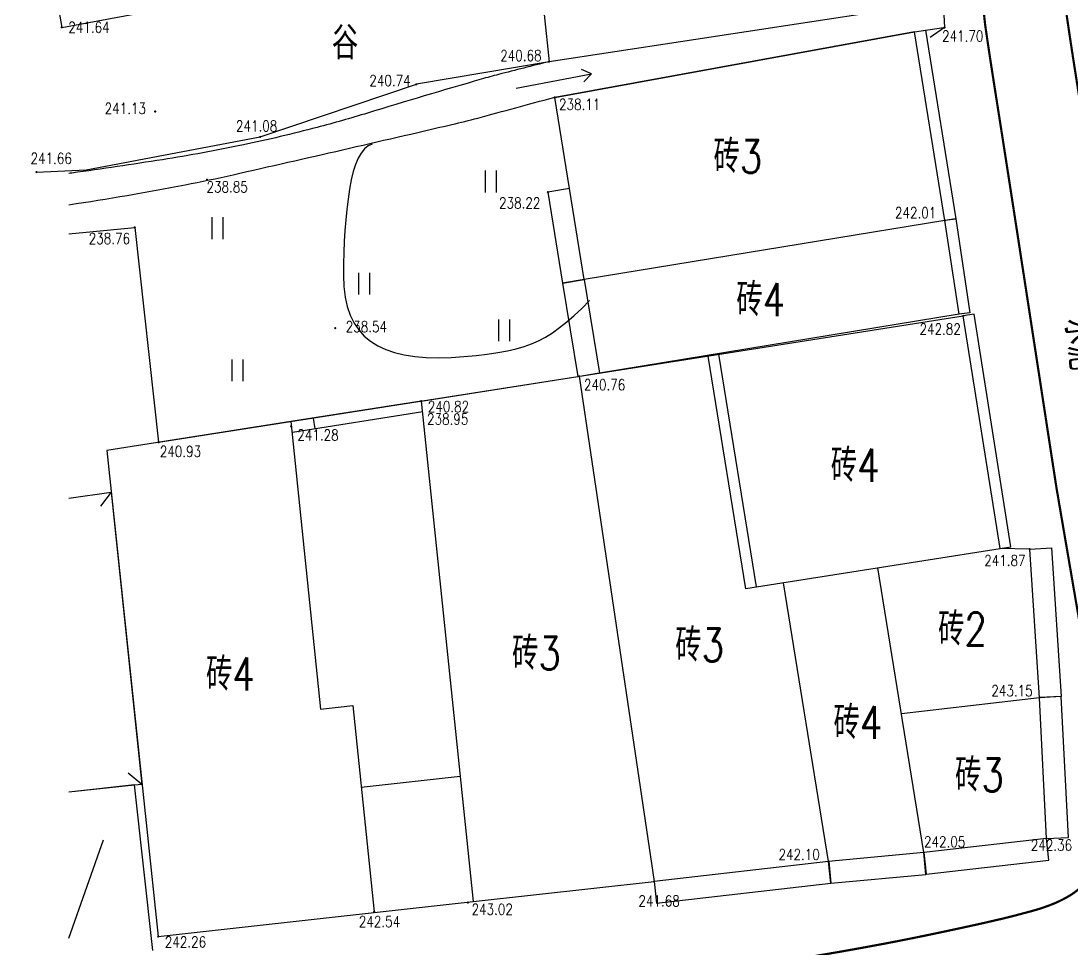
# Model space of a CAD drawing. Extents: x 453486 to 453811, y 3475287 to 3475420.
# Drawn here: x 453486.85 to 453534.78, y 3475349.29 to 3475391.63 of the extents above; entities that cross this region are included whole.
import ezdxf
from ezdxf.enums import TextEntityAlignment as Align

# ---------------------------------------------------------------- set-up
doc = ezdxf.new("R2010")
doc.units = 0
doc.header["$MEASUREMENT"] = 0
doc.layers.add('DX', color=9, linetype='Continuous')
doc.layers.add('GCD', color=9, linetype='Continuous')
doc.styles.add('HZ', font='rs.shx', dxfattribs={"width": 0.8, "bigfont": 'hztxt.shx'})

# ---------------------------------------------------------------- blocks, each defined once
blk = doc.blocks.new('GC200')
at = {"linetype": 'Continuous', "const_width": 0.2, "flags": 128}
blk.add_lwpolyline([(-0.1, 0, 1), (0.1, 0, 1)], format="xyb", close=True, dxfattribs=at)
blk = doc.blocks.new('gc121')
for p, q in [((-0.5, -1), (-0.5, 1)), ((0.5, -1), (0.5, 1))]:
    blk.add_line(p, q)
blk = doc.blocks.new('gc086')
for p, q in [((0, 0), (7, 0)), ((7, 0), (6.181, 0.574)), ((7, 0), (6.181, -0.574))]:
    blk.add_line(p, q)

msp = doc.modelspace()

# ---------------------------------------------------------------- linework, layer by layer
at = {"layer": 'DX', "linetype": 'Continuous'}
for p, q in [((453528.944, 3475392.512), (453529.002, 3475391.335)), ((453528.944, 3475392.512), (453529.002, 3475391.335)), ((453529.002, 3475391.335), (453528.35, 3475390.871)), ((453529.002, 3475391.335), (453528.35, 3475390.871)), ((453500.179, 3475373.516), (453500.257, 3475373.022)), ((453500.179, 3475373.516), (453500.257, 3475373.022)), ((453490.965, 3475370.128), (453490.472, 3475369.498)), ((453490.965, 3475370.128), (453490.472, 3475369.498)), ((453492.366, 3475356.801), (453491.749, 3475357.31)), ((453492.366, 3475356.801), (453491.749, 3475357.31)), ((453489.033, 3475349.79), (453490.621, 3475354.277)), ((453489.033, 3475349.79), (453490.621, 3475354.277))]:
    msp.add_line(p, q, dxfattribs=at)
at = {"layer": 'DX', "linetype": 'Continuous', "const_width": 0.1}
msp.add_lwpolyline([(453536.294, 3475353.214, 0.171051), (453536.167, 3475358.56, -0.007657), (453535.744, 3475360.816, -0.000175), (453534.156, 3475370.077, -0.004073), (453534.081, 3475370.536, -0.000216), (453533.504, 3475374.29, 0.000117), (453532.441, 3475381.2, 0.00086), (453531.247, 3475388.872, -0.00278), (453530.88, 3475391.291, -0.019929), (453530.798, 3475392.066, -0.002127), (453530.522, 3475396.582, -0.002541), (453530.447, 3475398.023, -0.002333), (453530.379, 3475399.632, -0.042199), (453530.52, 3475402.622, -0.052167), (453531.147, 3475405.234, -0.012076), (453532.237, 3475408.096, 0.00634), (453534.214, 3475413.113, 0.000827), (453535.915, 3475417.615, 0.004236)], format="xyb", dxfattribs=at)
msp.add_lwpolyline([(453536.294, 3475353.214, 0.171051), (453536.167, 3475358.56, -0.007657), (453535.744, 3475360.816, -0.000175), (453534.156, 3475370.077, -0.004073), (453534.081, 3475370.536, -0.000216), (453533.504, 3475374.29, 0.000117), (453532.441, 3475381.2, 0.00086), (453531.247, 3475388.872, -0.00278), (453530.88, 3475391.291, -0.019929), (453530.798, 3475392.066, -0.002127), (453530.522, 3475396.582, -0.002541), (453530.447, 3475398.023, -0.002333), (453530.379, 3475399.632, -0.042199), (453530.52, 3475402.622, -0.052167), (453531.147, 3475405.234, -0.012076), (453532.237, 3475408.096, 0.00634), (453534.214, 3475413.113, 0.000827), (453535.915, 3475417.615, 0.004236)], format="xyb", dxfattribs=at)
at = {"layer": 'DX', "linetype": 'Continuous'}
for points, format in [([(453540.873, 3475354.385, 0.1, 0.1, -0.00332), (453539.838, 3475359.307, 0.1, 0.1, -0.007657), (453539.436, 3475361.45, 0.1, 0.1, -0.000175), (453537.848, 3475370.709, 0.1, 0.1, -0.004073), (453537.783, 3475371.108, 0.1, 0.1, -0.000216), (453537.206, 3475374.858, 0.1, 0.1, 0.000117), (453536.144, 3475381.77, 0.1, 0.1, 0.00086), (453534.947, 3475389.455, 0.1, 0.1, -0.00278), (453534.586, 3475391.833, 0.1, 0.1, -0.019929), (453534.536, 3475392.311, 0.1, 0.1, -0.002128), (453534.261, 3475396.798, 0.1, 0.1, -0.002558), (453534.188, 3475398.21, 0.1, 0.1, -0.002315), (453534.123, 3475399.773, 0.1, 0.1, -0.042162), (453534.233, 3475402.13, 0.1, 0.1, -0.052203), (453534.679, 3475403.986, 0.1, 0.1, -0.012076), (453535.704, 3475406.678, 0.1, 0.1, 0.00634), (453537.716, 3475411.783, 0.1, 0.1, 0.001068), (453539.916, 3475417.615, 0.1, 0.1, 0.004236)], "xyseb"), ([(453540.873, 3475354.385, 0.1, 0.1, -0.00332), (453539.838, 3475359.307, 0.1, 0.1, -0.007657), (453539.436, 3475361.45, 0.1, 0.1, -0.000175), (453537.848, 3475370.709, 0.1, 0.1, -0.004073), (453537.783, 3475371.108, 0.1, 0.1, -0.000216), (453537.206, 3475374.858, 0.1, 0.1, 0.000117), (453536.144, 3475381.77, 0.1, 0.1, 0.00086), (453534.947, 3475389.455, 0.1, 0.1, -0.00278), (453534.586, 3475391.833, 0.1, 0.1, -0.019929), (453534.536, 3475392.311, 0.1, 0.1, -0.002128), (453534.261, 3475396.798, 0.1, 0.1, -0.002558), (453534.188, 3475398.21, 0.1, 0.1, -0.002315), (453534.123, 3475399.773, 0.1, 0.1, -0.042162), (453534.233, 3475402.13, 0.1, 0.1, -0.052203), (453534.679, 3475403.986, 0.1, 0.1, -0.012076), (453535.704, 3475406.678, 0.1, 0.1, 0.00634), (453537.716, 3475411.783, 0.1, 0.1, 0.001068), (453539.916, 3475417.615, 0.1, 0.1, 0.004236)], "xyseb"), ([(453510.951, 3475389.774, 0.002349), (453508.652, 3475389.191, 0.006767), (453507.858, 3475388.974, 0.00432), (453502.667, 3475387.431, -0.009773), (453500.364, 3475386.775, -0.013258), (453496.999, 3475385.98, -0.012195), (453493.302, 3475385.304, -0.004947), (453489.168, 3475384.693, -0.000309), (453489.033, 3475384.675, -0.001288)], "xyb"), ([(453510.951, 3475389.774, 0.002349), (453508.652, 3475389.191, 0.006767), (453507.858, 3475388.974, 0.00432), (453502.667, 3475387.431, -0.009773), (453500.364, 3475386.775, -0.013258), (453496.999, 3475385.98, -0.012195), (453493.302, 3475385.304, -0.004947), (453489.168, 3475384.693, -0.000309), (453489.033, 3475384.675, -0.001288)], "xyb"), ([(453489.033, 3475383.249, 0.011158), (453494.341, 3475384.157, 0.007614), (453496.533, 3475384.618, 0.001664), (453506.518, 3475386.91, 0.007688), (453507.697, 3475387.204, 0.0026), (453511.164, 3475388.145)], "xyb"), ([(453489.033, 3475383.249, 0.011158), (453494.341, 3475384.157, 0.007614), (453496.533, 3475384.618, 0.001664), (453506.518, 3475386.91, 0.007688), (453507.697, 3475387.204, 0.0026), (453511.164, 3475388.145)], "xyb"), ([(453489.033, 3475343.677, 0.1, 0.1, 0.001173), (453490.737, 3475343.916, 0.1, 0.1, 0.004383), (453511.014, 3475346.994, 0.1, 0.1, 0.001451), (453523.031, 3475348.963, 0.1, 0.1, 0.005408), (453526.249, 3475349.535, 0.1, 0.1, 0.004569), (453528.257, 3475349.934, 0.1, 0.1, 0.003575), (453530.816, 3475350.485, 0.1, 0.1, 0.012756), (453533.073, 3475351.049, 0.1, 0.1, 0.03034), (453533.999, 3475351.368, 0.1, 0.1, 0.020273), (453534.364, 3475351.536, 0.1, 0.1, 0.018217), (453534.755, 3475351.754, 0.1, 0.1, 0.024468), (453534.959, 3475351.893, 0.1, 0.1, 0.007648), (453535.582, 3475352.375, 0.1, 0.1, 0.048233), (453535.878, 3475352.663, 0.1, 0.1, 0.028801), (453536.294, 3475353.214, 0.1, 0.1, 0)], "xyseb"), ([(453489.033, 3475343.677, 0.1, 0.1, 0.001173), (453490.737, 3475343.916, 0.1, 0.1, 0.004383), (453511.014, 3475346.994, 0.1, 0.1, 0.001451), (453523.031, 3475348.963, 0.1, 0.1, 0.005408), (453526.249, 3475349.535, 0.1, 0.1, 0.004569), (453528.257, 3475349.934, 0.1, 0.1, 0.003575), (453530.816, 3475350.485, 0.1, 0.1, 0.012756), (453533.073, 3475351.049, 0.1, 0.1, 0.03034), (453533.999, 3475351.368, 0.1, 0.1, 0.020273), (453534.364, 3475351.536, 0.1, 0.1, 0.018217), (453534.755, 3475351.754, 0.1, 0.1, 0.024468), (453534.959, 3475351.893, 0.1, 0.1, 0.007648), (453535.582, 3475352.375, 0.1, 0.1, 0.048233), (453535.878, 3475352.663, 0.1, 0.1, 0.028801), (453536.294, 3475353.214, 0.1, 0.1, 0)], "xyseb")]:
    msp.add_lwpolyline(points, format=format, dxfattribs=at)
at = {"layer": 'DX', "linetype": 'Continuous', "flags": 128}
for points in [[(453486.851, 3475401.974), (453488.711, 3475391.34)], [(453486.851, 3475401.974), (453488.711, 3475391.34)], [(453488.711, 3475391.34), (453494.468, 3475392.394)], [(453488.711, 3475391.34), (453494.468, 3475392.394)], [(453511.214, 3475388.145), (453527.633, 3475391.135), (453528.952, 3475391.335)], [(453511.214, 3475388.145), (453527.633, 3475391.135), (453528.952, 3475391.335)], [(453527.633, 3475391.135), (453511.214, 3475388.145)], [(453527.633, 3475391.135), (453511.214, 3475388.145)], [(453527.633, 3475391.135), (453528.127, 3475391.215), (453529.518, 3475382.612), (453529.024, 3475382.532)], [(453527.633, 3475391.135), (453528.127, 3475391.215), (453529.518, 3475382.612), (453529.024, 3475382.532)], [(453502.875, 3475386.018), (453502.695, 3475385.929), (453502.53, 3475385.791), (453502.379, 3475385.606), (453502.243, 3475385.372), (453502.122, 3475385.09), (453502.015, 3475384.761), (453501.923, 3475384.383), (453501.845, 3475383.957), (453501.779, 3475383.502), (453501.722, 3475383.036), (453501.674, 3475382.56), (453501.635, 3475382.074), (453501.604, 3475381.577), (453501.582, 3475381.07), (453501.569, 3475380.552), (453501.564, 3475380.024), (453501.584, 3475379.511), (453501.642, 3475379.037), (453501.739, 3475378.602), (453501.875, 3475378.207), (453502.05, 3475377.851), (453502.263, 3475377.534), (453502.515, 3475377.257), (453502.807, 3475377.019), (453503.136, 3475376.817), (453503.502, 3475376.646), (453503.905, 3475376.507), (453504.346, 3475376.399), (453504.823, 3475376.322), (453505.338, 3475376.277), (453505.89, 3475376.263), (453506.479, 3475376.281), (453507.068, 3475376.32), (453507.619, 3475376.37), (453508.134, 3475376.431), (453508.612, 3475376.503), (453509.053, 3475376.587), (453509.457, 3475376.681), (453509.824, 3475376.787), (453510.153, 3475376.903), (453510.467, 3475377.041), (453510.785, 3475377.21), (453511.108, 3475377.41), (453511.435, 3475377.64), (453511.767, 3475377.902), (453512.104, 3475378.194), (453512.445, 3475378.518), (453512.791, 3475378.873)], [(453502.875, 3475386.018), (453502.695, 3475385.929), (453502.53, 3475385.791), (453502.379, 3475385.606), (453502.243, 3475385.372), (453502.122, 3475385.09), (453502.015, 3475384.761), (453501.923, 3475384.383), (453501.845, 3475383.957), (453501.779, 3475383.502), (453501.722, 3475383.036), (453501.674, 3475382.56), (453501.635, 3475382.074), (453501.604, 3475381.577), (453501.582, 3475381.07), (453501.569, 3475380.552), (453501.564, 3475380.024), (453501.584, 3475379.511), (453501.642, 3475379.037), (453501.739, 3475378.602), (453501.875, 3475378.207), (453502.05, 3475377.851), (453502.263, 3475377.534), (453502.515, 3475377.257), (453502.807, 3475377.019), (453503.136, 3475376.817), (453503.502, 3475376.646), (453503.905, 3475376.507), (453504.346, 3475376.399), (453504.823, 3475376.322), (453505.338, 3475376.277), (453505.89, 3475376.263), (453506.479, 3475376.281), (453507.068, 3475376.32), (453507.619, 3475376.37), (453508.134, 3475376.431), (453508.612, 3475376.503), (453509.053, 3475376.587), (453509.457, 3475376.681), (453509.824, 3475376.787), (453510.153, 3475376.903), (453510.467, 3475377.041), (453510.785, 3475377.21), (453511.108, 3475377.41), (453511.435, 3475377.64), (453511.767, 3475377.902), (453512.104, 3475378.194), (453512.445, 3475378.518), (453512.791, 3475378.873)], [(453511.887, 3475383.984), (453510.9, 3475383.824), (453511.571, 3475379.673), (453512.558, 3475379.832)], [(453511.887, 3475383.984), (453510.9, 3475383.824), (453511.571, 3475379.673), (453512.558, 3475379.832)], [(453529.023, 3475382.537), (453529.518, 3475382.612), (453530.164, 3475378.324), (453529.67, 3475378.249)], [(453529.023, 3475382.537), (453529.518, 3475382.612), (453530.164, 3475378.324), (453529.67, 3475378.249)], [(453489.033, 3475381.921), (453492.043, 3475382.217)], [(453489.033, 3475381.921), (453492.043, 3475382.217)], [(453492.043, 3475382.217), (453493.13, 3475372.412)], [(453492.043, 3475382.217), (453493.13, 3475372.412)], [(453512.558, 3475379.832), (453511.571, 3475379.673), (453512.26, 3475375.412), (453513.247, 3475375.572)], [(453512.558, 3475379.832), (453511.571, 3475379.673), (453512.26, 3475375.412), (453513.247, 3475375.572)], [(453531.535, 3475367.564), (453532.029, 3475367.642), (453530.354, 3475378.258), (453529.86, 3475378.18)], [(453531.535, 3475367.564), (453532.029, 3475367.642), (453530.354, 3475378.258), (453529.86, 3475378.18)], [(453519.932, 3475365.731), (453518.215, 3475376.346)], [(453519.932, 3475365.731), (453518.215, 3475376.346)], [(453520.425, 3475365.811), (453518.709, 3475376.426)], [(453520.425, 3475365.811), (453518.709, 3475376.426)], [(453493.13, 3475372.412), (453512.26, 3475375.412)], [(453493.13, 3475372.412), (453512.26, 3475375.412)], [(453512.324, 3475375.422), (453515.744, 3475352.373)], [(453512.324, 3475375.422), (453515.744, 3475352.373)], [(453505.119, 3475374.289), (453499.16, 3475373.356)], [(453505.119, 3475374.289), (453499.16, 3475373.356)], [(453505.119, 3475374.289), (453507.492, 3475351.458)], [(453505.119, 3475374.289), (453507.492, 3475351.458)], [(453505.196, 3475373.795), (453499.237, 3475372.862)], [(453505.196, 3475373.795), (453499.237, 3475372.862)], [(453490.762, 3475372.041), (453493.115, 3475349.864)], [(453490.762, 3475372.041), (453493.115, 3475349.864)], [(453489.033, 3475369.86), (453490.965, 3475370.128)], [(453489.033, 3475369.86), (453490.965, 3475370.128), (453492.366, 3475356.801), (453492.027, 3475356.772), (453489.033, 3475356.442)], [(453489.033, 3475369.86), (453490.965, 3475370.128)], [(453489.033, 3475369.86), (453490.965, 3475370.128), (453492.366, 3475356.801), (453492.027, 3475356.772), (453489.033, 3475356.442)], [(453519.931, 3475365.733), (453531.535, 3475367.564)], [(453519.931, 3475365.733), (453531.535, 3475367.564)], [(453532.892, 3475367.534), (453533.89, 3475367.599), (453534.331, 3475360.816), (453533.333, 3475360.751)], [(453532.892, 3475367.534), (453533.89, 3475367.599), (453534.331, 3475360.816), (453533.333, 3475360.751)], [(453533.656, 3475354.338), (453534.655, 3475354.388), (453534.331, 3475360.816), (453533.332, 3475360.766)], [(453533.656, 3475354.338), (453534.655, 3475354.388), (453534.331, 3475360.816), (453533.332, 3475360.766)], [(453500.522, 3475360.243), (453501.991, 3475360.406)], [(453500.522, 3475360.243), (453501.991, 3475360.406)], [(453501.991, 3475360.406), (453502.97, 3475350.988)], [(453501.991, 3475360.406), (453502.97, 3475350.988)], [(453502.379, 3475356.676), (453506.897, 3475357.177)], [(453502.379, 3475356.676), (453506.897, 3475357.177)], [(453492.025, 3475356.779), (453489.033, 3475356.448)], [(453492.025, 3475356.779), (453489.033, 3475356.448)], [(453492.861, 3475349.225), (453492.025, 3475356.779)], [(453492.861, 3475349.225), (453492.025, 3475356.779)], [(453528.057, 3475353.696), (453528.171, 3475352.703), (453533.77, 3475353.345), (453533.656, 3475354.338)], [(453528.057, 3475353.696), (453528.171, 3475352.703), (453533.77, 3475353.345), (453533.656, 3475354.338)], [(453523.728, 3475353.293), (453523.821, 3475352.298), (453528.15, 3475352.7), (453528.057, 3475353.696)], [(453523.728, 3475353.293), (453523.821, 3475352.298), (453528.15, 3475352.7), (453528.057, 3475353.696)], [(453515.744, 3475352.373), (453515.859, 3475351.38), (453523.821, 3475352.298), (453523.706, 3475353.291)], [(453515.744, 3475352.373), (453515.859, 3475351.38), (453523.821, 3475352.298), (453523.706, 3475353.291)], [(453507.492, 3475351.458), (453515.744, 3475352.373)], [(453507.492, 3475351.458), (453515.744, 3475352.373)]]:
    msp.add_lwpolyline(points, dxfattribs=at)
for points, elevation in [([(453513.213, 3475394.338), (453512.002, 3475393.659), (453511.532, 3475393.266), (453511.532, 3475393.266), (453511.185, 3475392.865), (453510.9, 3475392.464), (453510.729, 3475391.92), (453510.951, 3475389.774), (453504.898, 3475388.744)], 240.728), ([(453513.213, 3475394.338), (453512.002, 3475393.659), (453511.532, 3475393.266), (453511.532, 3475393.266), (453511.185, 3475392.865), (453510.9, 3475392.464), (453510.729, 3475391.92), (453510.951, 3475389.774), (453504.898, 3475388.744)], 240.728), ([(453528.944, 3475392.512), (453510.951, 3475389.774)], 240.683), ([(453528.944, 3475392.512), (453510.951, 3475389.774)], 240.683), ([(453529.024, 3475382.532), (453527.633, 3475391.135)], 242.008), ([(453529.024, 3475382.532), (453527.633, 3475391.135)], 242.008), ([(453487.561, 3475384.738), (453489.822, 3475384.842), (453497.768, 3475386.343), (453504.898, 3475388.744)], 241.659), ([(453487.561, 3475384.738), (453489.822, 3475384.842), (453497.768, 3475386.343), (453504.898, 3475388.744)], 241.659), ([(453512.557, 3475379.843), (453511.214, 3475388.145)], 242.008), ([(453512.557, 3475379.843), (453511.214, 3475388.145)], 242.008), ([(453529.024, 3475382.532), (453512.557, 3475379.843)], 242.008), ([(453529.024, 3475382.532), (453512.557, 3475379.843)], 242.008), ([(453529.67, 3475378.249), (453529.024, 3475382.532)], 242.308), ([(453529.67, 3475378.249), (453529.024, 3475382.532)], 242.308), ([(453512.557, 3475379.843), (453513.248, 3475375.567)], 242.008), ([(453512.557, 3475379.843), (453513.248, 3475375.567)], 242.008), ([(453505.119, 3475374.289), (453529.86, 3475378.18)], 241.413), ([(453505.119, 3475374.289), (453529.86, 3475378.18)], 241.413), ([(453529.67, 3475378.249), (453513.248, 3475375.567)], 242.008), ([(453529.67, 3475378.249), (453513.248, 3475375.567)], 242.008), ([(453531.535, 3475367.564), (453529.86, 3475378.18)], 242.308), ([(453531.535, 3475367.564), (453529.86, 3475378.18)], 242.308), ([(453499.16, 3475373.356), (453490.762, 3475372.041)], 241.282), ([(453499.16, 3475373.356), (453490.762, 3475372.041)], 241.282), ([(453499.16, 3475373.356), (453500.522, 3475360.243)], 241.282), ([(453499.16, 3475373.356), (453500.522, 3475360.243)], 241.282), ([(453532.892, 3475367.534), (453531.535, 3475367.564)], 241.869), ([(453532.892, 3475367.534), (453531.535, 3475367.564)], 241.869), ([(453533.333, 3475360.751), (453532.892, 3475367.534)], 242.364), ([(453533.333, 3475360.751), (453532.892, 3475367.534)], 242.364), ([(453528.057, 3475353.696), (453525.957, 3475366.684)], 242.049), ([(453528.057, 3475353.696), (453525.957, 3475366.684)], 242.049), ([(453523.706, 3475353.291), (453521.65, 3475366.004)], 242.049), ([(453523.706, 3475353.291), (453521.65, 3475366.004)], 242.049), ([(453533.333, 3475360.751), (453527.033, 3475360.029)], 242.364), ([(453533.333, 3475360.751), (453527.033, 3475360.029)], 242.364), ([(453533.656, 3475354.338), (453533.333, 3475360.751)], 242.364), ([(453533.656, 3475354.338), (453533.333, 3475360.751)], 242.364), ([(453533.656, 3475354.338), (453528.057, 3475353.696)], 242.364), ([(453533.656, 3475354.338), (453528.057, 3475353.696)], 242.364), ([(453528.057, 3475353.696), (453523.706, 3475353.291)], 242.049), ([(453528.057, 3475353.696), (453523.706, 3475353.291)], 242.049), ([(453523.706, 3475353.291), (453515.744, 3475352.373)], 242.049), ([(453523.706, 3475353.291), (453515.744, 3475352.373)], 242.049), ([(453493.115, 3475349.864), (453507.492, 3475351.458)], 242.263), ([(453493.115, 3475349.864), (453507.492, 3475351.458)], 242.263)]:
    msp.add_lwpolyline(points, dxfattribs=dict(at, elevation=elevation))

# ---------------------------------------------------------------- block references
at = {"layer": 'DX', "linetype": 'Continuous'}
ref = msp.add_blockref('GC200', (453488.711, 3475391.34, 241.637), dxfattribs=dict(at, xscale=0.25, yscale=0.25, zscale=0.25))
ref.add_attrib('height', '241.64', dxfattribs={"layer": 'GCD', "linetype": 'Continuous', "height": 0.5, "style": 'HZ', "width": 0.8}).set_placement((453489.011, 3475391.34, 241.637), align=Align.MIDDLE_LEFT)
ref = msp.add_blockref('GC200', (453488.711, 3475391.34, 241.637), dxfattribs=dict(at, xscale=0.25, yscale=0.25, zscale=0.25))
ref.add_attrib('height', '241.64', dxfattribs={"layer": 'GCD', "linetype": 'Continuous', "height": 0.5, "style": 'HZ', "width": 0.8}).set_placement((453489.011, 3475391.34, 241.637), align=Align.MIDDLE_LEFT)
ref = msp.add_blockref('GC200', (453529.002, 3475391.335, 241.7), dxfattribs=dict(at, xscale=0.25, yscale=0.25, zscale=0.25))
ref.add_attrib('height', '241.70', dxfattribs={"layer": 'GCD', "linetype": 'Continuous', "height": 0.5, "style": 'HZ', "width": 0.8}).set_placement((453528.89, 3475390.94, 241.7), align=Align.MIDDLE_LEFT)
ref = msp.add_blockref('GC200', (453529.002, 3475391.335, 241.7), dxfattribs=dict(at, xscale=0.25, yscale=0.25, zscale=0.25))
ref.add_attrib('height', '241.70', dxfattribs={"layer": 'GCD', "linetype": 'Continuous', "height": 0.5, "style": 'HZ', "width": 0.8}).set_placement((453528.89, 3475390.94, 241.7), align=Align.MIDDLE_LEFT)
ref = msp.add_blockref('GC200', (453510.951, 3475389.774, 240.683), dxfattribs=dict(at, xscale=0.25, yscale=0.25, zscale=0.25))
ref.add_attrib('height', '240.68', dxfattribs={"layer": 'GCD', "linetype": 'Continuous', "height": 0.5, "style": 'HZ', "width": 0.8}).set_placement((453508.725, 3475390.055, 240.683), align=Align.MIDDLE_LEFT)
ref = msp.add_blockref('GC200', (453510.951, 3475389.774, 240.683), dxfattribs=dict(at, xscale=0.25, yscale=0.25, zscale=0.25))
ref.add_attrib('height', '240.68', dxfattribs={"layer": 'GCD', "linetype": 'Continuous', "height": 0.5, "style": 'HZ', "width": 0.8}).set_placement((453508.725, 3475390.055, 240.683), align=Align.MIDDLE_LEFT)
ref = msp.add_blockref('GC200', (453504.898, 3475388.744, 240.74), dxfattribs=dict(at, xscale=0.25, yscale=0.25, zscale=0.25))
ref.add_attrib('height', '240.74', dxfattribs={"layer": 'GCD', "linetype": 'Continuous', "height": 0.5, "style": 'HZ', "width": 0.8}).set_placement((453502.751, 3475388.912, 240.74), align=Align.MIDDLE_LEFT)
ref = msp.add_blockref('GC200', (453504.898, 3475388.744, 240.74), dxfattribs=dict(at, xscale=0.25, yscale=0.25, zscale=0.25))
ref.add_attrib('height', '240.74', dxfattribs={"layer": 'GCD', "linetype": 'Continuous', "height": 0.5, "style": 'HZ', "width": 0.8}).set_placement((453502.751, 3475388.912, 240.74), align=Align.MIDDLE_LEFT)
at = {"layer": 'DX', "linetype": 'Continuous', "xscale": 0.4999999999690384, "yscale": 0.5, "zscale": 0.5, "rotation": 10.67447420348032}
msp.add_blockref('gc086', (453509.447, 3475388.569), dxfattribs=at)
msp.add_blockref('gc086', (453509.447, 3475388.569), dxfattribs=at)
at = {"layer": 'DX', "linetype": 'Continuous'}
ref = msp.add_blockref('GC200', (453511.214, 3475388.145, 238.11), dxfattribs=dict(at, xscale=0.25, yscale=0.25, zscale=0.25))
ref.add_attrib('height', '238.11', dxfattribs={"layer": 'GCD', "linetype": 'Continuous', "height": 0.5, "style": 'HZ', "width": 0.8}).set_placement((453511.407, 3475387.825, 238.11), align=Align.MIDDLE_LEFT)
ref = msp.add_blockref('GC200', (453511.214, 3475388.145, 238.11), dxfattribs=dict(at, xscale=0.25, yscale=0.25, zscale=0.25))
ref.add_attrib('height', '238.11', dxfattribs={"layer": 'GCD', "linetype": 'Continuous', "height": 0.5, "style": 'HZ', "width": 0.8}).set_placement((453511.407, 3475387.825, 238.11), align=Align.MIDDLE_LEFT)
ref = msp.add_blockref('GC200', (453492.974, 3475387.503, 241.128), dxfattribs=dict(at, xscale=0.25, yscale=0.25, zscale=0.25))
ref.add_attrib('height', '241.13', dxfattribs={"layer": 'GCD', "linetype": 'Continuous', "height": 0.5, "style": 'HZ', "width": 0.8}).set_placement((453490.669, 3475387.64, 241.128), align=Align.MIDDLE_LEFT)
ref = msp.add_blockref('GC200', (453492.974, 3475387.503, 241.128), dxfattribs=dict(at, xscale=0.25, yscale=0.25, zscale=0.25))
ref.add_attrib('height', '241.13', dxfattribs={"layer": 'GCD', "linetype": 'Continuous', "height": 0.5, "style": 'HZ', "width": 0.8}).set_placement((453490.669, 3475387.64, 241.128), align=Align.MIDDLE_LEFT)
ref = msp.add_blockref('GC200', (453497.768, 3475386.343, 241.084), dxfattribs=dict(at, xscale=0.25, yscale=0.25, zscale=0.25))
ref.add_attrib('height', '241.08', dxfattribs={"layer": 'GCD', "linetype": 'Continuous', "height": 0.5, "style": 'HZ', "width": 0.8}).set_placement((453496.663, 3475386.841, 241.084), align=Align.MIDDLE_LEFT)
ref = msp.add_blockref('GC200', (453497.768, 3475386.343, 241.084), dxfattribs=dict(at, xscale=0.25, yscale=0.25, zscale=0.25))
ref.add_attrib('height', '241.08', dxfattribs={"layer": 'GCD', "linetype": 'Continuous', "height": 0.5, "style": 'HZ', "width": 0.8}).set_placement((453496.663, 3475386.841, 241.084), align=Align.MIDDLE_LEFT)
ref = msp.add_blockref('GC200', (453487.561, 3475384.738, 241.659), dxfattribs=dict(at, xscale=0.25, yscale=0.25, zscale=0.25))
ref.add_attrib('height', '241.66', dxfattribs={"layer": 'GCD', "linetype": 'Continuous', "height": 0.5, "style": 'HZ', "width": 0.8}).set_placement((453487.286, 3475385.363, 241.659), align=Align.MIDDLE_LEFT)
ref = msp.add_blockref('GC200', (453487.561, 3475384.738, 241.659), dxfattribs=dict(at, xscale=0.25, yscale=0.25, zscale=0.25))
ref.add_attrib('height', '241.66', dxfattribs={"layer": 'GCD', "linetype": 'Continuous', "height": 0.5, "style": 'HZ', "width": 0.8}).set_placement((453487.286, 3475385.363, 241.659), align=Align.MIDDLE_LEFT)
at = {"layer": 'DX', "linetype": 'Continuous', "xscale": 0.5, "yscale": 0.5}
for p in [(453508.3, 3475384.31), (453508.3, 3475384.31), (453495.821, 3475382.181), (453495.821, 3475382.181), (453502.517, 3475379.648), (453502.517, 3475379.648), (453508.908, 3475377.519), (453508.908, 3475377.519), (453496.734, 3475375.695), (453496.734, 3475375.695)]:
    msp.add_blockref('gc121', p, dxfattribs=at)
at = {"layer": 'DX', "linetype": 'Continuous'}
ref = msp.add_blockref('GC200', (453495.339, 3475384.392, 238.85), dxfattribs=dict(at, xscale=0.25, yscale=0.25, zscale=0.25))
ref.add_attrib('height', '238.85', dxfattribs={"layer": 'GCD', "linetype": 'Continuous', "height": 0.5, "style": 'HZ', "width": 0.8}).set_placement((453495.318, 3475384.061, 238.85), align=Align.MIDDLE_LEFT)
ref = msp.add_blockref('GC200', (453495.339, 3475384.392, 238.85), dxfattribs=dict(at, xscale=0.25, yscale=0.25, zscale=0.25))
ref.add_attrib('height', '238.85', dxfattribs={"layer": 'GCD', "linetype": 'Continuous', "height": 0.5, "style": 'HZ', "width": 0.8}).set_placement((453495.318, 3475384.061, 238.85), align=Align.MIDDLE_LEFT)
ref = msp.add_blockref('GC200', (453510.9, 3475383.824, 238.22), dxfattribs=dict(at, xscale=0.25, yscale=0.25, zscale=0.25))
ref.add_attrib('height', '238.22', dxfattribs={"layer": 'GCD', "linetype": 'Continuous', "height": 0.5, "style": 'HZ', "width": 0.8}).set_placement((453508.671, 3475383.327, 238.22), align=Align.MIDDLE_LEFT)
ref = msp.add_blockref('GC200', (453510.9, 3475383.824, 238.22), dxfattribs=dict(at, xscale=0.25, yscale=0.25, zscale=0.25))
ref.add_attrib('height', '238.22', dxfattribs={"layer": 'GCD', "linetype": 'Continuous', "height": 0.5, "style": 'HZ', "width": 0.8}).set_placement((453508.671, 3475383.327, 238.22), align=Align.MIDDLE_LEFT)
ref = msp.add_blockref('GC200', (453529.024, 3475382.532, 242.008), dxfattribs=dict(at, xscale=0.25, yscale=0.25, zscale=0.25))
ref.add_attrib('height', '242.01', dxfattribs={"layer": 'GCD', "linetype": 'Continuous', "height": 0.5, "style": 'HZ', "width": 0.8}).set_placement((453526.741, 3475382.882, 242.008), align=Align.MIDDLE_LEFT)
ref = msp.add_blockref('GC200', (453529.024, 3475382.532, 242.008), dxfattribs=dict(at, xscale=0.25, yscale=0.25, zscale=0.25))
ref.add_attrib('height', '242.01', dxfattribs={"layer": 'GCD', "linetype": 'Continuous', "height": 0.5, "style": 'HZ', "width": 0.8}).set_placement((453526.741, 3475382.882, 242.008), align=Align.MIDDLE_LEFT)
ref = msp.add_blockref('GC200', (453492.043, 3475382.217, 238.76), dxfattribs=dict(at, xscale=0.25, yscale=0.25, zscale=0.25))
ref.add_attrib('height', '238.76', dxfattribs={"layer": 'GCD', "linetype": 'Continuous', "height": 0.5, "style": 'HZ', "width": 0.8}).set_placement((453489.942, 3475381.706, 238.76), align=Align.MIDDLE_LEFT)
ref = msp.add_blockref('GC200', (453492.043, 3475382.217, 238.76), dxfattribs=dict(at, xscale=0.25, yscale=0.25, zscale=0.25))
ref.add_attrib('height', '238.76', dxfattribs={"layer": 'GCD', "linetype": 'Continuous', "height": 0.5, "style": 'HZ', "width": 0.8}).set_placement((453489.942, 3475381.706, 238.76), align=Align.MIDDLE_LEFT)
ref = msp.add_blockref('GC200', (453529.86, 3475378.18, 242.816), dxfattribs=dict(at, xscale=0.25, yscale=0.25, zscale=0.25))
ref.add_attrib('height', '242.82', dxfattribs={"layer": 'GCD', "linetype": 'Continuous', "height": 0.5, "style": 'HZ', "width": 0.8}).set_placement((453527.862, 3475377.573, 242.816), align=Align.MIDDLE_LEFT)
ref = msp.add_blockref('GC200', (453529.86, 3475378.18, 242.816), dxfattribs=dict(at, xscale=0.25, yscale=0.25, zscale=0.25))
ref.add_attrib('height', '242.82', dxfattribs={"layer": 'GCD', "linetype": 'Continuous', "height": 0.5, "style": 'HZ', "width": 0.8}).set_placement((453527.862, 3475377.573, 242.816), align=Align.MIDDLE_LEFT)
ref = msp.add_blockref('GC200', (453501.194, 3475377.618, 238.54), dxfattribs=dict(at, xscale=0.25, yscale=0.25, zscale=0.25))
ref.add_attrib('height', '238.54', dxfattribs={"layer": 'GCD', "linetype": 'Continuous', "height": 0.5, "style": 'HZ', "width": 0.8}).set_placement((453501.672, 3475377.684, 238.54), align=Align.MIDDLE_LEFT)
ref = msp.add_blockref('GC200', (453501.194, 3475377.618, 238.54), dxfattribs=dict(at, xscale=0.25, yscale=0.25, zscale=0.25))
ref.add_attrib('height', '238.54', dxfattribs={"layer": 'GCD', "linetype": 'Continuous', "height": 0.5, "style": 'HZ', "width": 0.8}).set_placement((453501.672, 3475377.684, 238.54), align=Align.MIDDLE_LEFT)
ref = msp.add_blockref('GC200', (453512.324, 3475375.422, 240.76), dxfattribs=dict(at, xscale=0.25, yscale=0.25, zscale=0.25))
ref.add_attrib('height', '240.76', dxfattribs={"layer": 'GCD', "linetype": 'Continuous', "height": 0.5, "style": 'HZ', "width": 0.8}).set_placement((453512.545, 3475375.034, 240.76), align=Align.MIDDLE_LEFT)
ref = msp.add_blockref('GC200', (453512.324, 3475375.422, 240.76), dxfattribs=dict(at, xscale=0.25, yscale=0.25, zscale=0.25))
ref.add_attrib('height', '240.76', dxfattribs={"layer": 'GCD', "linetype": 'Continuous', "height": 0.5, "style": 'HZ', "width": 0.8}).set_placement((453512.545, 3475375.034, 240.76), align=Align.MIDDLE_LEFT)
ref = msp.add_blockref('GC200', (453505.119, 3475374.289, 240.819), dxfattribs=dict(at, xscale=0.25, yscale=0.25, zscale=0.25))
ref.add_attrib('height', '240.82', dxfattribs={"layer": 'GCD', "linetype": 'Continuous', "height": 0.5, "style": 'HZ', "width": 0.8}).set_placement((453505.419, 3475374.039, 240.819), align=Align.MIDDLE_LEFT)
ref = msp.add_blockref('GC200', (453505.119, 3475374.289, 238.95), dxfattribs=dict(at, xscale=0.25, yscale=0.25, zscale=0.25))
ref.add_attrib('height', '238.95', dxfattribs={"layer": 'GCD', "linetype": 'Continuous', "height": 0.5, "style": 'HZ', "width": 0.8}).set_placement((453505.383, 3475373.47, 238.95), align=Align.MIDDLE_LEFT)
ref = msp.add_blockref('GC200', (453505.119, 3475374.289, 240.819), dxfattribs=dict(at, xscale=0.25, yscale=0.25, zscale=0.25))
ref.add_attrib('height', '240.82', dxfattribs={"layer": 'GCD', "linetype": 'Continuous', "height": 0.5, "style": 'HZ', "width": 0.8}).set_placement((453505.419, 3475374.039, 240.819), align=Align.MIDDLE_LEFT)
ref = msp.add_blockref('GC200', (453505.119, 3475374.289, 238.95), dxfattribs=dict(at, xscale=0.25, yscale=0.25, zscale=0.25))
ref.add_attrib('height', '238.95', dxfattribs={"layer": 'GCD', "linetype": 'Continuous', "height": 0.5, "style": 'HZ', "width": 0.8}).set_placement((453505.383, 3475373.47, 238.95), align=Align.MIDDLE_LEFT)
ref = msp.add_blockref('GC200', (453499.182, 3475373.14, 241.282), dxfattribs=dict(at, xscale=0.25, yscale=0.25, zscale=0.25))
ref.add_attrib('height', '241.28', dxfattribs={"layer": 'GCD', "linetype": 'Continuous', "height": 0.5, "style": 'HZ', "width": 0.8}).set_placement((453499.463, 3475372.743, 241.282), align=Align.MIDDLE_LEFT)
ref = msp.add_blockref('GC200', (453499.182, 3475373.14, 241.282), dxfattribs=dict(at, xscale=0.25, yscale=0.25, zscale=0.25))
ref.add_attrib('height', '241.28', dxfattribs={"layer": 'GCD', "linetype": 'Continuous', "height": 0.5, "style": 'HZ', "width": 0.8}).set_placement((453499.463, 3475372.743, 241.282), align=Align.MIDDLE_LEFT)
ref = msp.add_blockref('GC200', (453493.13, 3475372.412, 240.93), dxfattribs=dict(at, xscale=0.25, yscale=0.25, zscale=0.25))
ref.add_attrib('height', '240.93', dxfattribs={"layer": 'GCD', "linetype": 'Continuous', "height": 0.5, "style": 'HZ', "width": 0.8}).set_placement((453493.186, 3475371.993, 240.93), align=Align.MIDDLE_LEFT)
ref = msp.add_blockref('GC200', (453493.13, 3475372.412, 240.93), dxfattribs=dict(at, xscale=0.25, yscale=0.25, zscale=0.25))
ref.add_attrib('height', '240.93', dxfattribs={"layer": 'GCD', "linetype": 'Continuous', "height": 0.5, "style": 'HZ', "width": 0.8}).set_placement((453493.186, 3475371.993, 240.93), align=Align.MIDDLE_LEFT)
ref = msp.add_blockref('GC200', (453532.892, 3475367.534, 241.869), dxfattribs=dict(at, xscale=0.25, yscale=0.25, zscale=0.25))
ref.add_attrib('height', '241.87', dxfattribs={"layer": 'GCD', "linetype": 'Continuous', "height": 0.5, "style": 'HZ', "width": 0.8}).set_placement((453530.815, 3475367.018, 241.869), align=Align.MIDDLE_LEFT)
ref = msp.add_blockref('GC200', (453532.892, 3475367.534, 241.869), dxfattribs=dict(at, xscale=0.25, yscale=0.25, zscale=0.25))
ref.add_attrib('height', '241.87', dxfattribs={"layer": 'GCD', "linetype": 'Continuous', "height": 0.5, "style": 'HZ', "width": 0.8}).set_placement((453530.815, 3475367.018, 241.869), align=Align.MIDDLE_LEFT)
ref = msp.add_blockref('GC200', (453533.333, 3475360.751, 243.154), dxfattribs=dict(at, xscale=0.25, yscale=0.25, zscale=0.25))
ref.add_attrib('height', '243.15', dxfattribs={"layer": 'GCD', "linetype": 'Continuous', "height": 0.5, "style": 'HZ', "width": 0.8}).set_placement((453531.14, 3475361.075, 243.154), align=Align.MIDDLE_LEFT)
ref = msp.add_blockref('GC200', (453533.333, 3475360.751, 243.154), dxfattribs=dict(at, xscale=0.25, yscale=0.25, zscale=0.25))
ref.add_attrib('height', '243.15', dxfattribs={"layer": 'GCD', "linetype": 'Continuous', "height": 0.5, "style": 'HZ', "width": 0.8}).set_placement((453531.14, 3475361.075, 243.154), align=Align.MIDDLE_LEFT)
ref = msp.add_blockref('GC200', (453528.057, 3475353.696, 242.049), dxfattribs=dict(at, xscale=0.25, yscale=0.25, zscale=0.25))
ref.add_attrib('height', '242.05', dxfattribs={"layer": 'GCD', "linetype": 'Continuous', "height": 0.5, "style": 'HZ', "width": 0.8}).set_placement((453528.066, 3475354.183, 242.049), align=Align.MIDDLE_LEFT)
ref = msp.add_blockref('GC200', (453528.057, 3475353.696, 242.049), dxfattribs=dict(at, xscale=0.25, yscale=0.25, zscale=0.25))
ref.add_attrib('height', '242.05', dxfattribs={"layer": 'GCD', "linetype": 'Continuous', "height": 0.5, "style": 'HZ', "width": 0.8}).set_placement((453528.066, 3475354.183, 242.049), align=Align.MIDDLE_LEFT)
ref = msp.add_blockref('GC200', (453533.656, 3475354.338, 242.364), dxfattribs=dict(at, xscale=0.25, yscale=0.25, zscale=0.25))
ref.add_attrib('height', '242.36', dxfattribs={"layer": 'GCD', "linetype": 'Continuous', "height": 0.5, "style": 'HZ', "width": 0.8}).set_placement((453532.941, 3475354.034, 242.364), align=Align.MIDDLE_LEFT)
ref = msp.add_blockref('GC200', (453533.656, 3475354.338, 242.364), dxfattribs=dict(at, xscale=0.25, yscale=0.25, zscale=0.25))
ref.add_attrib('height', '242.36', dxfattribs={"layer": 'GCD', "linetype": 'Continuous', "height": 0.5, "style": 'HZ', "width": 0.8}).set_placement((453532.941, 3475354.034, 242.364), align=Align.MIDDLE_LEFT)
ref = msp.add_blockref('GC200', (453523.706, 3475353.291, 242.099), dxfattribs=dict(at, xscale=0.25, yscale=0.25, zscale=0.25))
ref.add_attrib('height', '242.10', dxfattribs={"layer": 'GCD', "linetype": 'Continuous', "height": 0.5, "style": 'HZ', "width": 0.8}).set_placement((453521.425, 3475353.606, 242.099), align=Align.MIDDLE_LEFT)
ref = msp.add_blockref('GC200', (453523.706, 3475353.291, 242.099), dxfattribs=dict(at, xscale=0.25, yscale=0.25, zscale=0.25))
ref.add_attrib('height', '242.10', dxfattribs={"layer": 'GCD', "linetype": 'Continuous', "height": 0.5, "style": 'HZ', "width": 0.8}).set_placement((453521.425, 3475353.606, 242.099), align=Align.MIDDLE_LEFT)
ref = msp.add_blockref('GC200', (453515.744, 3475352.373, 241.681), dxfattribs=dict(at, xscale=0.25, yscale=0.25, zscale=0.25))
ref.add_attrib('height', '241.68', dxfattribs={"layer": 'GCD', "linetype": 'Continuous', "height": 0.5, "style": 'HZ', "width": 0.8}).set_placement((453515.032, 3475351.485, 241.681), align=Align.MIDDLE_LEFT)
ref = msp.add_blockref('GC200', (453515.744, 3475352.373, 241.681), dxfattribs=dict(at, xscale=0.25, yscale=0.25, zscale=0.25))
ref.add_attrib('height', '241.68', dxfattribs={"layer": 'GCD', "linetype": 'Continuous', "height": 0.5, "style": 'HZ', "width": 0.8}).set_placement((453515.032, 3475351.485, 241.681), align=Align.MIDDLE_LEFT)
ref = msp.add_blockref('GC200', (453507.25, 3475351.414, 243.018), dxfattribs=dict(at, xscale=0.25, yscale=0.25, zscale=0.25))
ref.add_attrib('height', '243.02', dxfattribs={"layer": 'GCD', "linetype": 'Continuous', "height": 0.5, "style": 'HZ', "width": 0.8}).set_placement((453507.416, 3475351.104, 243.018), align=Align.MIDDLE_LEFT)
ref = msp.add_blockref('GC200', (453507.25, 3475351.414, 243.018), dxfattribs=dict(at, xscale=0.25, yscale=0.25, zscale=0.25))
ref.add_attrib('height', '243.02', dxfattribs={"layer": 'GCD', "linetype": 'Continuous', "height": 0.5, "style": 'HZ', "width": 0.8}).set_placement((453507.416, 3475351.104, 243.018), align=Align.MIDDLE_LEFT)
ref = msp.add_blockref('GC200', (453502.97, 3475350.989, 242.539), dxfattribs=dict(at, xscale=0.25, yscale=0.25, zscale=0.25))
ref.add_attrib('height', '242.54', dxfattribs={"layer": 'GCD', "linetype": 'Continuous', "height": 0.5, "style": 'HZ', "width": 0.8}).set_placement((453502.27, 3475350.547, 242.539), align=Align.MIDDLE_LEFT)
ref = msp.add_blockref('GC200', (453502.97, 3475350.989, 242.539), dxfattribs=dict(at, xscale=0.25, yscale=0.25, zscale=0.25))
ref.add_attrib('height', '242.54', dxfattribs={"layer": 'GCD', "linetype": 'Continuous', "height": 0.5, "style": 'HZ', "width": 0.8}).set_placement((453502.27, 3475350.547, 242.539), align=Align.MIDDLE_LEFT)
ref = msp.add_blockref('GC200', (453493.115, 3475349.864, 242.263), dxfattribs=dict(at, xscale=0.25, yscale=0.25, zscale=0.25))
ref.add_attrib('height', '242.26', dxfattribs={"layer": 'GCD', "linetype": 'Continuous', "height": 0.5, "style": 'HZ', "width": 0.8}).set_placement((453493.415, 3475349.614, 242.263), align=Align.MIDDLE_LEFT)
ref = msp.add_blockref('GC200', (453493.115, 3475349.864, 242.263), dxfattribs=dict(at, xscale=0.25, yscale=0.25, zscale=0.25))
ref.add_attrib('height', '242.26', dxfattribs={"layer": 'GCD', "linetype": 'Continuous', "height": 0.5, "style": 'HZ', "width": 0.8}).set_placement((453493.415, 3475349.614, 242.263), align=Align.MIDDLE_LEFT)

# ---------------------------------------------------------------- texts
at = {"layer": 'DX', "linetype": 'Continuous', "style": 'HZ', "width": 0.8}
for s, p in [('谷', (453501.643, 3475390.693)), ('谷', (453501.643, 3475390.693)), ('砖3', (453519.574, 3475385.524)), ('砖3', (453519.574, 3475385.524)), ('砖4', (453520.617, 3475378.995)), ('砖4', (453520.617, 3475378.995)), ('砖4', (453524.927, 3475371.433)), ('砖4', (453524.927, 3475371.433)), ('砖2', (453529.823, 3475363.965)), ('砖2', (453529.823, 3475363.965)), ('砖3', (453510.38, 3475362.862)), ('砖3', (453510.38, 3475362.862)), ('砖3', (453517.828, 3475363.236)), ('砖3', (453517.828, 3475363.236)), ('砖4', (453496.411, 3475361.909)), ('砖4', (453496.411, 3475361.909)), ('砖4', (453525.05, 3475359.701)), ('砖4', (453525.05, 3475359.701)), ('砖3', (453530.598, 3475357.307)), ('砖3', (453530.598, 3475357.307))]:
    msp.add_text(s, height=1.5, dxfattribs=at).set_placement(p, align=Align.MIDDLE)
msp.add_text('水泥', height=1.5, rotation=276.7143, dxfattribs=at).set_placement((453535.396, 3475376.925), align=Align.MIDDLE)
msp.add_text('水泥', height=1.5, rotation=276.7143, dxfattribs=at).set_placement((453535.396, 3475376.925), align=Align.MIDDLE)

doc.saveas('drawing.dxf')
